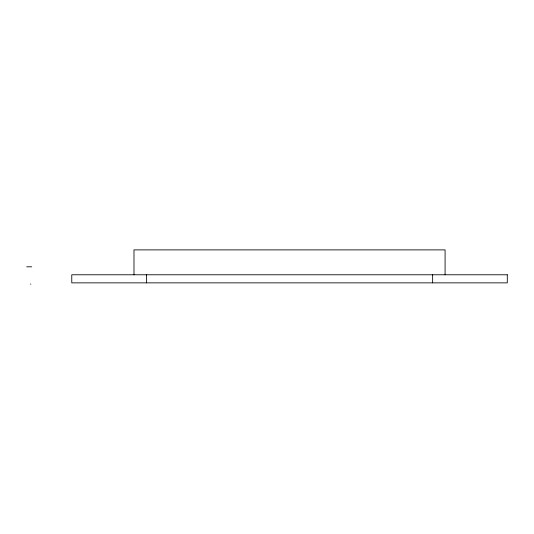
<?xml version="1.0" encoding="UTF-8"?>
<svg xmlns="http://www.w3.org/2000/svg" width="534" height="534" viewBox="0 0 534 534"><rect width="100%" height="100%" fill="white"/><g stroke="black" fill="none" stroke-linecap="round" stroke-linejoin="round"><path stroke-width="0.8" d="M26.7 266.806L31.74 266.806M30.458 284.095L30.865 284.115M445.082 274.776L445.082 249.885L133.987 249.885L133.987 274.776M432.64 274.776L432.64 282.86M146.429 274.776L146.429 282.86M507.3 274.776L71.77 274.776L71.77 282.86L507.3 282.86L507.3 274.776"/></g></svg>
